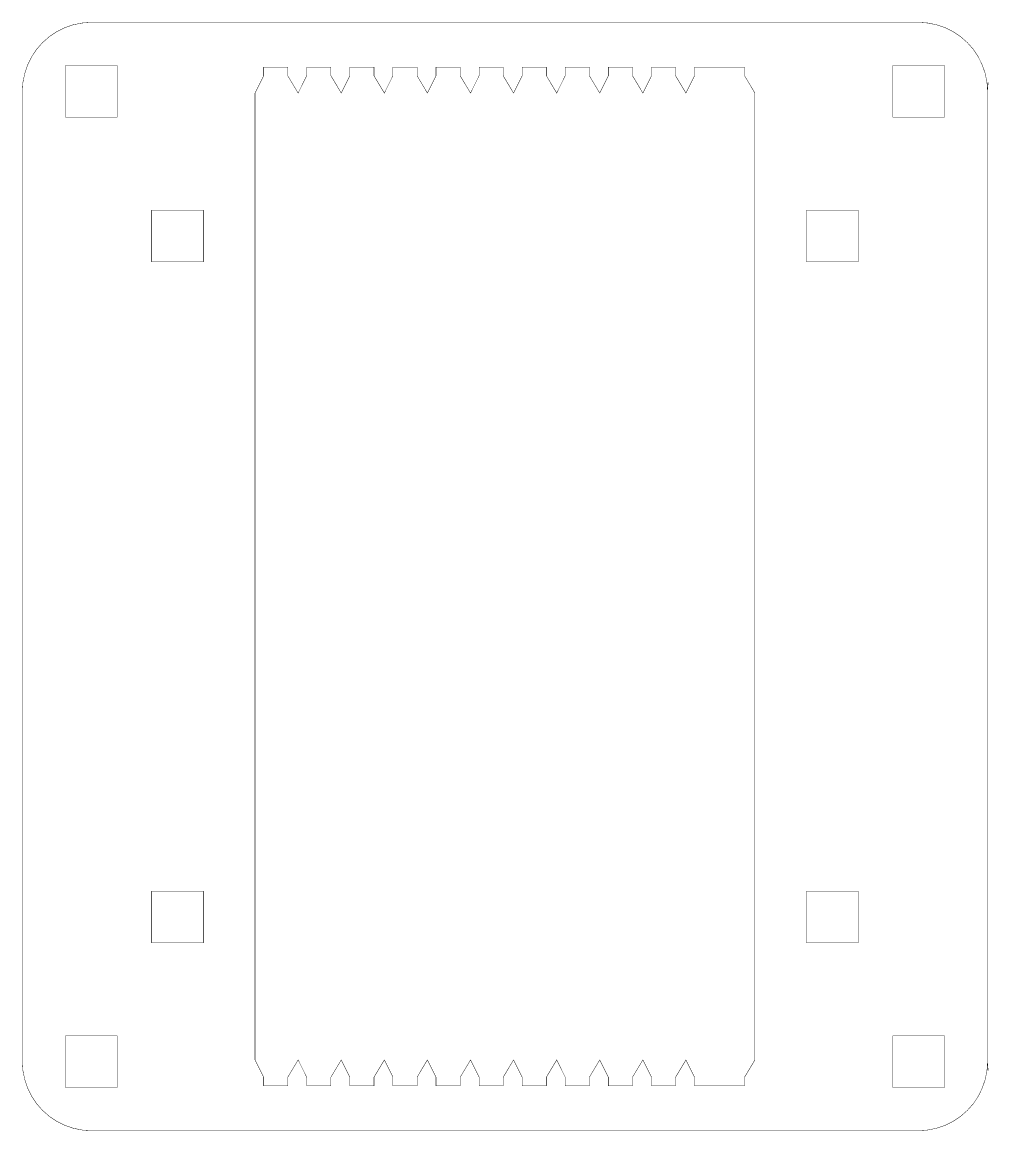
# Model space of a CAD drawing. Extents: x 0 to 112, y 0 to 64.
# Drawn here: x 0 to 56, y 0 to 64.4 of the extents above; entities that cross this region are included whole.
import ezdxf

# ---------------------------------------------------------------- set-up
doc = ezdxf.new("R2010")
doc.units = 0
doc.layers.add('20', color=253, linetype='CONTINUOUS')

msp = doc.modelspace()

# ---------------------------------------------------------------- linework, layer by layer
at = {"layer": '20', "const_width": 0.025}
for points in [[(3.4844, 64.3064), (4.0053, 64.342)], [(52.0066, 64.342), (4.0053, 64.342)], [(52.0066, 64.342), (52.5273, 64.3064)], [(1.5716, 63.5165), (2.0058, 63.8061)], [(2.0058, 63.8061), (2.4757, 64.0397)], [(2.4757, 64.0397), (2.9704, 64.2074)], [(2.9704, 64.2074), (3.4844, 64.3064)], [(52.5273, 64.3064), (53.0412, 64.2074)], [(53.0412, 64.2074), (53.5362, 64.0397)], [(53.5362, 64.0397), (54.0061, 63.8061)], [(54.0061, 63.8061), (54.4399, 63.5165)], [(0.8331, 62.7799), (1.1776, 63.1711)], [(1.1776, 63.1711), (1.5716, 63.5165)], [(54.4399, 63.5165), (54.8341, 63.1711)], [(54.8341, 63.1711), (55.1801, 62.7799)], [(0.5423, 62.3405), (0.8331, 62.7799)], [(55.1801, 62.7799), (55.4694, 62.3405)], [(0.1426, 61.3778), (0.3108, 61.8731)], [(0.3108, 61.8731), (0.5423, 62.3405)], [(5.506, 61.8452), (2.506, 61.8452)], [(2.506, 61.8452), (2.506, 58.8429)], [(5.506, 58.8429), (5.506, 61.8452)], [(14.0057, 61.741), (15.4057, 61.741)], [(14.0057, 61.2457), (14.0057, 61.741)], [(15.4057, 61.741), (15.4057, 61.2457)], [(16.5055, 61.741), (17.9056, 61.741)], [(16.5055, 61.2457), (16.5055, 61.741)], [(17.9056, 61.741), (17.9056, 61.2457)], [(19.0067, 61.741), (20.4052, 61.741)], [(19.0067, 61.2457), (19.0067, 61.741)], [(20.4052, 61.741), (20.4052, 61.2457)], [(21.5065, 61.741), (22.9063, 61.741)], [(21.5065, 61.2457), (21.5065, 61.741)], [(22.9063, 61.741), (22.9063, 61.2457)], [(24.0062, 61.741), (25.4062, 61.741)], [(24.0062, 61.2457), (24.0062, 61.741)], [(25.4062, 61.741), (25.4062, 61.2457)], [(26.506, 61.741), (27.9058, 61.741)], [(26.506, 61.741), (26.506, 61.2457)], [(27.9058, 61.2457), (27.9058, 61.741)], [(29.0059, 61.741), (30.4057, 61.741)], [(29.0059, 61.741), (29.0059, 61.2457)], [(30.4057, 61.2457), (30.4057, 61.741)], [(31.5053, 61.741), (32.9055, 61.741)], [(31.5053, 61.741), (31.5053, 61.2457)], [(32.9055, 61.2457), (32.9055, 61.741)], [(34.0051, 61.741), (35.4052, 61.741)], [(34.0051, 61.741), (34.0051, 61.2457)], [(35.4052, 61.2457), (35.4052, 61.741)], [(36.5063, 61.741), (37.905, 61.741)], [(36.5063, 61.741), (36.5063, 61.2457)], [(37.905, 61.2457), (37.905, 61.741)], [(39.0061, 61.741), (41.9055, 61.741)], [(39.0061, 61.741), (39.0061, 61.2457)], [(41.9055, 61.741), (41.9055, 61.2457)], [(50.506, 61.8452), (50.506, 58.8429)], [(53.506, 61.8452), (50.506, 61.8452)], [(53.506, 58.8429), (53.506, 61.8452)], [(55.4694, 62.3405), (55.7008, 61.8731)], [(55.7008, 61.8731), (55.8692, 61.3778)], [(0.0393, 60.8673), (0.1426, 61.3778)], [(13.5055, 60.2424), (14.0057, 61.2457)], [(15.4057, 61.2457), (16.0067, 60.2424)], [(16.0067, 60.2424), (16.5055, 61.2457)], [(17.9056, 61.2457), (18.5063, 60.2424)], [(18.5063, 60.2424), (19.0067, 61.2457)], [(20.4052, 61.2457), (21.0062, 60.2424)], [(21.0062, 60.2424), (21.5065, 61.2457)], [(22.9063, 61.2457), (23.506, 60.2424)], [(23.506, 60.2424), (24.0062, 61.2457)], [(25.4062, 61.2457), (26.0059, 60.2424)], [(26.0059, 60.2424), (26.506, 61.2457)], [(27.9058, 61.2457), (28.5055, 60.2424)], [(28.5055, 60.2424), (29.0059, 61.2457)], [(30.4057, 61.2457), (31.0054, 60.2424)], [(31.0054, 60.2424), (31.5053, 61.2457)], [(32.9055, 61.2457), (33.5063, 60.2424)], [(33.5063, 60.2424), (34.0051, 61.2457)], [(35.4052, 61.2457), (36.0059, 60.2424)], [(36.0059, 60.2424), (36.5063, 61.2457)], [(37.905, 61.2457), (38.5057, 60.2424)], [(38.5057, 60.2424), (39.0061, 61.2457)], [(41.9055, 61.2457), (42.5062, 60.2424)], [(55.8692, 61.3778), (55.9726, 60.8673)], [(0.0062, 60.344), (0.0393, 60.8673)], [(55.9726, 60.8673), (56.0056, 60.344)], [(56.0056, 60.344), (56.0399, 60.8673)], [(0.0062, 60.344), (0.0062, 4.0424)], [(13.5055, 4.144), (13.5055, 60.2424)], [(42.5062, 60.2424), (42.5062, 4.144)], [(56.0056, 4.0424), (56.0056, 60.344)], [(2.506, 58.8429), (5.506, 58.8429)], [(50.506, 58.8429), (53.506, 58.8429)], [(7.5055, 50.4431), (7.5055, 53.4454)], [(7.5055, 53.4454), (10.5055, 53.4454)], [(10.5055, 53.4454), (10.5055, 50.4431)], [(45.5062, 53.4454), (45.5062, 50.4431)], [(48.5062, 53.4454), (45.5062, 53.4454)], [(48.5062, 50.4431), (48.5062, 53.4454)], [(10.5055, 50.4431), (7.5055, 50.4431)], [(45.5062, 50.4431), (48.5062, 50.4431)], [(7.5055, 13.9433), (10.5055, 13.9433)], [(7.5055, 10.941), (7.5055, 13.9433)], [(10.5055, 13.9433), (10.5055, 10.941)], [(45.5062, 13.9433), (45.5062, 10.941)], [(48.5062, 13.9433), (45.5062, 13.9433)], [(48.5062, 10.941), (48.5062, 13.9433)], [(10.5055, 10.941), (7.5055, 10.941)], [(45.5062, 10.941), (48.5062, 10.941)], [(2.506, 2.5413), (2.506, 5.5435)], [(2.506, 5.5435), (5.506, 5.5435)], [(5.506, 5.5435), (5.506, 2.5413)], [(50.506, 5.5435), (50.506, 2.5413)], [(53.506, 5.5435), (50.506, 5.5435)], [(53.506, 2.5413), (53.506, 5.5435)], [(0.0062, 4.0424), (0.0393, 3.5192)], [(14.0057, 3.1432), (13.5055, 4.144)], [(16.0067, 4.144), (15.4057, 3.1432)], [(16.5055, 3.1432), (16.0067, 4.144)], [(18.5063, 4.144), (17.9056, 3.1432)], [(19.0067, 3.1432), (18.5063, 4.144)], [(21.0062, 4.144), (20.4052, 3.1432)], [(21.5065, 3.1432), (21.0062, 4.144)], [(23.506, 4.144), (22.9063, 3.1432)], [(24.0062, 3.1432), (23.506, 4.144)], [(26.0059, 4.144), (25.4062, 3.1432)], [(26.506, 3.1432), (26.0059, 4.144)], [(28.5055, 4.144), (27.9058, 3.1432)], [(29.0059, 3.1432), (28.5055, 4.144)], [(31.0054, 4.144), (30.4057, 3.1432)], [(31.5053, 3.1432), (31.0054, 4.144)], [(33.5063, 4.144), (32.9055, 3.1432)], [(34.0051, 3.1432), (33.5063, 4.144)], [(36.0059, 4.144), (35.4052, 3.1432)], [(36.5063, 3.1432), (36.0059, 4.144)], [(38.5057, 4.144), (37.905, 3.1432)], [(39.0061, 3.1432), (38.5057, 4.144)], [(42.5062, 4.144), (41.9055, 3.1432)], [(56.0056, 4.0424), (55.9726, 3.5192)], [(56.0056, 4.0424), (56.0399, 3.5192)], [(0.0393, 3.5192), (0.1426, 3.0086)], [(55.9726, 3.5192), (55.8692, 3.0086)], [(0.1426, 3.0086), (0.3108, 2.5133)], [(14.0057, 2.6454), (14.0057, 3.1432)], [(15.4057, 2.6454), (14.0057, 2.6454)], [(15.4057, 3.1432), (15.4057, 2.6454)], [(16.5055, 2.6454), (16.5055, 3.1432)], [(17.9056, 2.6454), (16.5055, 2.6454)], [(17.9056, 3.1432), (17.9056, 2.6454)], [(19.0067, 2.6454), (19.0067, 3.1432)], [(20.4052, 2.6454), (19.0067, 2.6454)], [(20.4052, 3.1432), (20.4052, 2.6454)], [(21.5065, 2.6454), (21.5065, 3.1432)], [(22.9063, 2.6454), (21.5065, 2.6454)], [(22.9063, 3.1432), (22.9063, 2.6454)], [(24.0062, 2.6454), (24.0062, 3.1432)], [(25.4062, 2.6454), (24.0062, 2.6454)], [(25.4062, 3.1432), (25.4062, 2.6454)], [(26.506, 3.1432), (26.506, 2.6454)], [(27.9058, 2.6454), (26.506, 2.6454)], [(27.9058, 2.6454), (27.9058, 3.1432)], [(29.0059, 3.1432), (29.0059, 2.6454)], [(30.4057, 2.6454), (29.0059, 2.6454)], [(30.4057, 2.6454), (30.4057, 3.1432)], [(31.5053, 3.1432), (31.5053, 2.6454)], [(32.9055, 2.6454), (31.5053, 2.6454)], [(32.9055, 2.6454), (32.9055, 3.1432)], [(34.0051, 3.1432), (34.0051, 2.6454)], [(35.4052, 2.6454), (34.0051, 2.6454)], [(35.4052, 2.6454), (35.4052, 3.1432)], [(36.5063, 3.1432), (36.5063, 2.6454)], [(37.905, 2.6454), (36.5063, 2.6454)], [(37.905, 2.6454), (37.905, 3.1432)], [(39.0061, 3.1432), (39.0061, 2.6454)], [(41.9055, 2.6454), (39.0061, 2.6454)], [(41.9055, 3.1432), (41.9055, 2.6454)], [(55.8692, 3.0086), (55.7008, 2.5133)], [(0.3108, 2.5133), (0.5423, 2.0409)], [(0.5423, 2.0409), (0.8331, 1.6065)], [(5.506, 2.5413), (2.506, 2.5413)], [(50.506, 2.5413), (53.506, 2.5413)], [(55.4694, 2.0409), (55.1801, 1.6065)], [(55.7008, 2.5133), (55.4694, 2.0409)], [(0.8331, 1.6065), (1.1776, 1.2154)], [(55.1801, 1.6065), (54.8341, 1.2154)], [(1.1776, 1.2154), (1.5716, 0.8699)], [(1.5716, 0.8699), (2.0058, 0.5804)], [(54.4399, 0.8699), (54.0061, 0.5804)], [(54.8341, 1.2154), (54.4399, 0.8699)], [(2.0058, 0.5804), (2.4757, 0.3492)], [(2.4757, 0.3492), (2.9704, 0.1791)], [(2.9704, 0.1791), (3.4844, 0.0775)], [(3.4844, 0.0775), (4.0053, 0.0444)], [(52.0066, 0.0444), (4.0053, 0.0444)], [(52.5273, 0.0775), (52.0066, 0.0444)], [(53.0412, 0.1791), (52.5273, 0.0775)], [(53.5362, 0.3492), (53.0412, 0.1791)], [(54.0061, 0.5804), (53.5362, 0.3492)]]:
    msp.add_lwpolyline(points, dxfattribs=at)
at = {"layer": '20', "const_width": 0.0125}
for points in [[(4.0053, 64.3482, 1), (4.0053, 64.3358)], [(4.0057, 64.3358, 1), (4.0049, 64.3482)], [(52.007, 64.3482, 1), (52.0062, 64.3358)], [(52.0066, 64.3358, 1), (52.0066, 64.3482)], [(2.003, 63.8117, 1), (2.0086, 63.8005)], [(2.0092, 63.8009, 1), (2.0023, 63.8113)], [(2.4737, 64.0457, 1), (2.4777, 64.0338)], [(2.4785, 64.0341, 1), (2.4729, 64.0453)], [(2.9692, 64.2135, 1), (2.9716, 64.2012)], [(2.9724, 64.2015, 1), (2.9684, 64.2133)], [(3.484, 64.3127, 1), (3.4848, 64.3002)], [(3.4856, 64.3003, 1), (3.4832, 64.3126)], [(52.5285, 64.3126, 1), (52.5261, 64.3003)], [(52.5269, 64.3002, 1), (52.5277, 64.3127)], [(53.0432, 64.2133, 1), (53.0391, 64.2015)], [(53.04, 64.2012, 1), (53.0423, 64.2135)], [(53.539, 64.0453, 1), (53.5334, 64.0341)], [(53.5342, 64.0338, 1), (53.5382, 64.0457)], [(54.0096, 63.8113, 1), (54.0026, 63.8009)], [(54.0033, 63.8005, 1), (54.0089, 63.8117)], [(1.1734, 63.1758, 1), (1.1817, 63.1664)], [(1.1822, 63.1669, 1), (1.1729, 63.1752)], [(1.5682, 63.5217, 1), (1.5751, 63.5113)], [(1.5758, 63.5118, 1), (1.5675, 63.5212)], [(54.4441, 63.5212, 1), (54.4358, 63.5118)], [(54.4365, 63.5113, 1), (54.4434, 63.5217)], [(54.8388, 63.1752, 1), (54.8294, 63.1669)], [(54.83, 63.1664, 1), (54.8383, 63.1758)], [(0.8284, 62.784, 1), (0.8377, 62.7758)], [(0.8383, 62.7765, 1), (0.8278, 62.7833)], [(55.1853, 62.7833, 1), (55.1749, 62.7765)], [(55.1754, 62.7758, 1), (55.1848, 62.784)], [(0.3052, 61.8759, 1), (0.3164, 61.8703)], [(0.3167, 61.8711, 1), (0.3049, 61.8751)], [(0.5371, 62.3439, 1), (0.5475, 62.337)], [(0.5479, 62.3377, 1), (0.5367, 62.3433)], [(2.5122, 61.8452, 1), (2.4997, 61.8452)], [(2.506, 61.8514, 1), (2.506, 61.8389)], [(5.5122, 61.8452, 1), (5.4997, 61.8452)], [(5.506, 61.8389, 1), (5.506, 61.8514)], [(14.0119, 61.741, 1), (13.9994, 61.741)], [(14.0057, 61.7473, 1), (14.0057, 61.7348)], [(15.412, 61.741, 1), (15.3995, 61.741)], [(15.4057, 61.7348, 1), (15.4057, 61.7473)], [(16.5055, 61.7473, 1), (16.5055, 61.7348)], [(16.5118, 61.741, 1), (16.4993, 61.741)], [(17.9118, 61.741, 1), (17.8993, 61.741)], [(17.9056, 61.7348, 1), (17.9056, 61.7473)], [(19.0129, 61.741, 1), (19.0004, 61.741)], [(19.0067, 61.7473, 1), (19.0067, 61.7348)], [(20.4115, 61.741, 1), (20.3989, 61.741)], [(20.4052, 61.7348, 1), (20.4052, 61.7473)], [(21.5065, 61.7473, 1), (21.5065, 61.7348)], [(21.5128, 61.741, 1), (21.5003, 61.741)], [(22.9126, 61.741, 1), (22.9001, 61.741)], [(22.9063, 61.7348, 1), (22.9063, 61.7473)], [(24.0124, 61.741, 1), (23.9999, 61.741)], [(24.0062, 61.7473, 1), (24.0062, 61.7348)], [(25.4125, 61.741, 1), (25.4, 61.741)], [(25.4062, 61.7348, 1), (25.4062, 61.7473)], [(26.506, 61.7473, 1), (26.506, 61.7348)], [(26.5123, 61.741, 1), (26.4998, 61.741)], [(27.9121, 61.741, 1), (27.8996, 61.741)], [(27.9058, 61.7348, 1), (27.9058, 61.7473)], [(29.0121, 61.741, 1), (28.9996, 61.741)], [(29.0059, 61.7473, 1), (29.0059, 61.7348)], [(30.4119, 61.741, 1), (30.3994, 61.741)], [(30.4057, 61.7348, 1), (30.4057, 61.7473)], [(31.5115, 61.741, 1), (31.499, 61.741)], [(31.5053, 61.7473, 1), (31.5053, 61.7348)], [(32.9118, 61.741, 1), (32.8993, 61.741)], [(32.9055, 61.7348, 1), (32.9055, 61.7473)], [(34.0051, 61.7473, 1), (34.0051, 61.7348)], [(34.0114, 61.741, 1), (33.9989, 61.741)], [(35.4114, 61.741, 1), (35.3989, 61.741)], [(35.4052, 61.7348, 1), (35.4052, 61.7473)], [(36.5125, 61.741, 1), (36.5, 61.741)], [(36.5063, 61.7473, 1), (36.5063, 61.7348)], [(37.9113, 61.741, 1), (37.8988, 61.741)], [(37.905, 61.7348, 1), (37.905, 61.7473)], [(39.0061, 61.7473, 1), (39.0061, 61.7348)], [(39.0124, 61.741, 1), (38.9999, 61.741)], [(41.9118, 61.741, 1), (41.8993, 61.741)], [(41.9055, 61.7348, 1), (41.9055, 61.7473)], [(50.5122, 61.8452, 1), (50.4997, 61.8452)], [(50.506, 61.8514, 1), (50.506, 61.8389)], [(53.5122, 61.8452, 1), (53.4997, 61.8452)], [(53.506, 61.8389, 1), (53.506, 61.8514)], [(55.475, 62.3433, 1), (55.4638, 62.3377)], [(55.4642, 62.337, 1), (55.4746, 62.3439)], [(55.7067, 61.8751, 1), (55.6949, 61.8711)], [(55.6952, 61.8703, 1), (55.7064, 61.8759)], [(0.1367, 61.3798, 1), (0.1485, 61.3758)], [(0.1488, 61.3766, 1), (0.1365, 61.3791)], [(13.9994, 61.2457, 1), (14.0119, 61.2457)], [(14.0113, 61.243, 1), (14.0001, 61.2485)], [(15.4111, 61.249, 1), (15.4003, 61.2425)], [(15.3995, 61.2457, 1), (15.412, 61.2457)], [(16.4993, 61.2457, 1), (16.5118, 61.2457)], [(16.5111, 61.243, 1), (16.4999, 61.2485)], [(17.9109, 61.249, 1), (17.9002, 61.2425)], [(17.8993, 61.2457, 1), (17.9118, 61.2457)], [(19.0004, 61.2457, 1), (19.0129, 61.2457)], [(19.0123, 61.243, 1), (19.0011, 61.2485)], [(20.4106, 61.249, 1), (20.3998, 61.2425)], [(20.3989, 61.2457, 1), (20.4115, 61.2457)], [(21.5003, 61.2457, 1), (21.5128, 61.2457)], [(21.5121, 61.243, 1), (21.5009, 61.2485)], [(22.9001, 61.2457, 1), (22.9126, 61.2457)], [(22.9117, 61.2489, 1), (22.901, 61.2425)], [(23.9999, 61.2457, 1), (24.0124, 61.2457)], [(24.0117, 61.243, 1), (24.0006, 61.2485)], [(25.4116, 61.2489, 1), (25.4008, 61.2425)], [(25.4, 61.2457, 1), (25.4125, 61.2457)], [(26.4998, 61.2457, 1), (26.5123, 61.2457)], [(26.5116, 61.243, 1), (26.5004, 61.2485)], [(27.8996, 61.2457, 1), (27.9121, 61.2457)], [(27.9112, 61.2489, 1), (27.9005, 61.2425)], [(28.9996, 61.2457, 1), (29.0121, 61.2457)], [(29.0115, 61.243, 1), (29.0003, 61.2485)], [(30.3994, 61.2457, 1), (30.4119, 61.2457)], [(30.411, 61.2489, 1), (30.4003, 61.2425)], [(31.499, 61.2457, 1), (31.5115, 61.2457)], [(31.5108, 61.243, 1), (31.4997, 61.2485)], [(32.9109, 61.249, 1), (32.9002, 61.2425)], [(32.8993, 61.2457, 1), (32.9118, 61.2457)], [(33.9989, 61.2457, 1), (34.0114, 61.2457)], [(34.0107, 61.243, 1), (33.9995, 61.2485)], [(35.4105, 61.249, 1), (35.3998, 61.2425)], [(35.3989, 61.2457, 1), (35.4114, 61.2457)], [(36.5, 61.2457, 1), (36.5125, 61.2457)], [(36.5119, 61.243, 1), (36.5007, 61.2485)], [(37.9104, 61.249, 1), (37.8997, 61.2425)], [(37.8988, 61.2457, 1), (37.9113, 61.2457)], [(38.9999, 61.2457, 1), (39.0124, 61.2457)], [(39.0117, 61.243, 1), (39.0005, 61.2485)], [(41.9109, 61.249, 1), (41.9002, 61.2425)], [(41.8993, 61.2457, 1), (41.9118, 61.2457)], [(55.8753, 61.3791, 1), (55.8631, 61.3766)], [(55.8633, 61.3758, 1), (55.8751, 61.3798)], [(0.0332, 60.8685, 1), (0.0454, 60.866)], [(0.0455, 60.8669, 1), (0.0331, 60.8677)], [(55.9788, 60.8677, 1), (55.9663, 60.8669)], [(55.9664, 60.866, 1), (55.9787, 60.8685)], [(0.0125, 60.344, 1), (0, 60.344)], [(0, 60.3444, 1), (0.0125, 60.3436)], [(13.4999, 60.2452, 1), (13.5111, 60.2397)], [(13.5118, 60.2424, 1), (13.4993, 60.2424)], [(16.0011, 60.2452, 1), (16.0123, 60.2397)], [(16.0013, 60.2392, 1), (16.012, 60.2457)], [(18.5007, 60.2452, 1), (18.5119, 60.2397)], [(18.5009, 60.2392, 1), (18.5117, 60.2457)], [(21.0006, 60.2452, 1), (21.0118, 60.2397)], [(21.0008, 60.2392, 1), (21.0115, 60.2457)], [(23.5004, 60.2452, 1), (23.5116, 60.2397)], [(23.5007, 60.2392, 1), (23.5114, 60.2456)], [(26.0003, 60.2452, 1), (26.0115, 60.2397)], [(26.0005, 60.2392, 1), (26.0113, 60.2456)], [(28.4999, 60.2452, 1), (28.5111, 60.2397)], [(28.5001, 60.2392, 1), (28.5109, 60.2456)], [(30.9998, 60.2452, 1), (31.011, 60.2397)], [(31, 60.2392, 1), (31.0107, 60.2456)], [(33.5007, 60.2452, 1), (33.5119, 60.2397)], [(33.5009, 60.2392, 1), (33.5116, 60.2457)], [(36.0003, 60.2452, 1), (36.0115, 60.2397)], [(36.0005, 60.2392, 1), (36.0112, 60.2457)], [(38.5001, 60.2452, 1), (38.5113, 60.2397)], [(38.5004, 60.2392, 1), (38.5111, 60.2457)], [(42.5125, 60.2424, 1), (42.5, 60.2424)], [(42.5009, 60.2392, 1), (42.5116, 60.2457)], [(56.0118, 60.344, 1), (55.9993, 60.344)], [(55.9993, 60.3436, 1), (56.0118, 60.3444)], [(55.9993, 60.3444, 1), (56.0118, 60.3436)], [(2.506, 58.8492, 1), (2.506, 58.8366)], [(2.4997, 58.8429, 1), (2.5122, 58.8429)], [(5.4997, 58.8429, 1), (5.5122, 58.8429)], [(5.506, 58.8366, 1), (5.506, 58.8492)], [(50.506, 58.8492, 1), (50.506, 58.8366)], [(50.4997, 58.8429, 1), (50.5122, 58.8429)], [(53.4997, 58.8429, 1), (53.5122, 58.8429)], [(53.506, 58.8366, 1), (53.506, 58.8492)], [(7.5055, 53.4517, 1), (7.5055, 53.4391)], [(7.5118, 53.4454, 1), (7.4993, 53.4454)], [(10.5117, 53.4454, 1), (10.4992, 53.4454)], [(10.5055, 53.4391, 1), (10.5055, 53.4517)], [(45.5062, 53.4517, 1), (45.5062, 53.4391)], [(45.5125, 53.4454, 1), (45.5, 53.4454)], [(48.5125, 53.4454, 1), (48.5, 53.4454)], [(48.5062, 53.4391, 1), (48.5062, 53.4517)], [(7.5055, 50.4494, 1), (7.5055, 50.4369)], [(7.4993, 50.4431, 1), (7.5118, 50.4431)], [(10.4992, 50.4431, 1), (10.5117, 50.4431)], [(10.5055, 50.4369, 1), (10.5055, 50.4494)], [(45.5062, 50.4494, 1), (45.5062, 50.4369)], [(45.5, 50.4431, 1), (45.5125, 50.4431)], [(48.5, 50.4431, 1), (48.5125, 50.4431)], [(48.5062, 50.4369, 1), (48.5062, 50.4494)], [(7.5055, 13.9496, 1), (7.5055, 13.9371)], [(7.5118, 13.9433, 1), (7.4993, 13.9433)], [(10.5117, 13.9433, 1), (10.4992, 13.9433)], [(10.5055, 13.9371, 1), (10.5055, 13.9496)], [(45.5125, 13.9433, 1), (45.5, 13.9433)], [(45.5062, 13.9496, 1), (45.5062, 13.9371)], [(48.5125, 13.9433, 1), (48.5, 13.9433)], [(48.5062, 13.9371, 1), (48.5062, 13.9496)], [(7.5055, 10.9473, 1), (7.5055, 10.9348)], [(7.4993, 10.941, 1), (7.5118, 10.941)], [(10.4992, 10.941, 1), (10.5117, 10.941)], [(10.5055, 10.9348, 1), (10.5055, 10.9473)], [(45.5062, 10.9473, 1), (45.5062, 10.9348)], [(45.5, 10.941, 1), (45.5125, 10.941)], [(48.5, 10.941, 1), (48.5125, 10.941)], [(48.5062, 10.9348, 1), (48.5062, 10.9473)], [(2.5122, 5.5435, 1), (2.4997, 5.5435)], [(2.506, 5.5498, 1), (2.506, 5.5373)], [(5.5122, 5.5435, 1), (5.4997, 5.5435)], [(5.506, 5.5373, 1), (5.506, 5.5498)], [(50.5122, 5.5435, 1), (50.4997, 5.5435)], [(50.506, 5.5498, 1), (50.506, 5.5373)], [(53.5122, 5.5435, 1), (53.4997, 5.5435)], [(53.506, 5.5373, 1), (53.506, 5.5498)], [(0.0125, 4.0428, 1), (0, 4.042)], [(0, 4.0424, 1), (0.0125, 4.0424)], [(13.5111, 4.1468, 1), (13.4999, 4.1412)], [(13.4993, 4.144, 1), (13.5118, 4.144)], [(16.0123, 4.1468, 1), (16.0011, 4.1412)], [(16.012, 4.1408, 1), (16.0013, 4.1472)], [(18.5119, 4.1468, 1), (18.5007, 4.1412)], [(18.5116, 4.1408, 1), (18.5009, 4.1472)], [(21.0117, 4.1468, 1), (21.0006, 4.1412)], [(21.0115, 4.1408, 1), (21.0008, 4.1472)], [(23.5116, 4.1468, 1), (23.5004, 4.1412)], [(23.5114, 4.1408, 1), (23.5007, 4.1472)], [(26.0115, 4.1468, 1), (26.0003, 4.1412)], [(26.0113, 4.1408, 1), (26.0005, 4.1472)], [(28.5111, 4.1468, 1), (28.4999, 4.1412)], [(28.5109, 4.1408, 1), (28.5001, 4.1472)], [(31.011, 4.1468, 1), (30.9998, 4.1412)], [(31.0107, 4.1408, 1), (31, 4.1472)], [(33.5119, 4.1468, 1), (33.5007, 4.1412)], [(33.5116, 4.1408, 1), (33.5009, 4.1472)], [(36.0115, 4.1468, 1), (36.0003, 4.1412)], [(36.0112, 4.1408, 1), (36.0005, 4.1472)], [(38.5113, 4.1468, 1), (38.5002, 4.1412)], [(38.5111, 4.1408, 1), (38.5004, 4.1472)], [(42.5, 4.144, 1), (42.5125, 4.144)], [(42.5116, 4.1408, 1), (42.5009, 4.1472)], [(56.0118, 4.042, 1), (55.9993, 4.0428)], [(56.0118, 4.0428, 1), (55.9993, 4.042)], [(55.9993, 4.0424, 1), (56.0118, 4.0424)], [(0.0454, 3.5204, 1), (0.0332, 3.5179)], [(0.0331, 3.5188, 1), (0.0455, 3.5196)], [(55.9663, 3.5196, 1), (55.9788, 3.5188)], [(55.9787, 3.5179, 1), (55.9664, 3.5204)], [(0.1485, 3.0106, 1), (0.1367, 3.0066)], [(0.1365, 3.0074, 1), (0.1488, 3.0099)], [(14.0119, 3.1432, 1), (13.9994, 3.1432)], [(14.0057, 2.6517, 1), (14.0057, 2.6391)], [(13.9994, 2.6454, 1), (14.0119, 2.6454)], [(14.0001, 3.1404, 1), (14.0113, 3.146)], [(15.4004, 3.1465, 1), (15.4111, 3.14)], [(15.412, 3.1432, 1), (15.3995, 3.1432)], [(15.3995, 2.6454, 1), (15.412, 2.6454)], [(15.4057, 2.6391, 1), (15.4057, 2.6517)], [(16.5118, 3.1432, 1), (16.4993, 3.1432)], [(16.5055, 2.6517, 1), (16.5055, 2.6391)], [(16.4993, 2.6454, 1), (16.5118, 2.6454)], [(16.4999, 3.1405, 1), (16.5111, 3.146)], [(17.9118, 3.1432, 1), (17.8993, 3.1432)], [(17.9002, 3.1465, 1), (17.9109, 3.14)], [(17.8993, 2.6454, 1), (17.9118, 2.6454)], [(17.9056, 2.6391, 1), (17.9056, 2.6517)], [(19.0129, 3.1432, 1), (19.0004, 3.1432)], [(19.0067, 2.6517, 1), (19.0067, 2.6391)], [(19.0004, 2.6454, 1), (19.0129, 2.6454)], [(19.0011, 3.1404, 1), (19.0123, 3.146)], [(20.4115, 3.1432, 1), (20.3989, 3.1432)], [(20.3998, 3.1465, 1), (20.4106, 3.14)], [(20.3989, 2.6454, 1), (20.4115, 2.6454)], [(20.4052, 2.6391, 1), (20.4052, 2.6517)], [(21.5065, 2.6517, 1), (21.5065, 2.6391)], [(21.5128, 3.1432, 1), (21.5003, 3.1432)], [(21.5003, 2.6454, 1), (21.5128, 2.6454)], [(21.501, 3.1404, 1), (21.5121, 3.146)], [(22.9126, 3.1432, 1), (22.9001, 3.1432)], [(22.901, 3.1465, 1), (22.9117, 3.14)], [(22.9001, 2.6454, 1), (22.9126, 2.6454)], [(22.9063, 2.6391, 1), (22.9063, 2.6517)], [(24.0124, 3.1432, 1), (23.9999, 3.1432)], [(24.0062, 2.6517, 1), (24.0062, 2.6391)], [(23.9999, 2.6454, 1), (24.0124, 2.6454)], [(24.0006, 3.1404, 1), (24.0117, 3.146)], [(25.4008, 3.1465, 1), (25.4116, 3.14)], [(25.4125, 3.1432, 1), (25.4, 3.1432)], [(25.4, 2.6454, 1), (25.4125, 2.6454)], [(25.4062, 2.6391, 1), (25.4062, 2.6517)], [(26.506, 2.6517, 1), (26.506, 2.6391)], [(26.5123, 3.1432, 1), (26.4998, 3.1432)], [(26.4998, 2.6454, 1), (26.5123, 2.6454)], [(26.5004, 3.1404, 1), (26.5116, 3.146)], [(27.9121, 3.1432, 1), (27.8996, 3.1432)], [(27.9005, 3.1465, 1), (27.9112, 3.14)], [(27.8996, 2.6454, 1), (27.9121, 2.6454)], [(27.9058, 2.6391, 1), (27.9058, 2.6517)], [(29.0121, 3.1432, 1), (28.9996, 3.1432)], [(29.0059, 2.6517, 1), (29.0059, 2.6391)], [(28.9996, 2.6454, 1), (29.0121, 2.6454)], [(29.0003, 3.1404, 1), (29.0115, 3.146)], [(30.4119, 3.1432, 1), (30.3994, 3.1432)], [(30.4003, 3.1465, 1), (30.411, 3.14)], [(30.3994, 2.6454, 1), (30.4119, 2.6454)], [(30.4057, 2.6391, 1), (30.4057, 2.6517)], [(31.5115, 3.1432, 1), (31.499, 3.1432)], [(31.5053, 2.6517, 1), (31.5053, 2.6391)], [(31.499, 2.6454, 1), (31.5115, 2.6454)], [(31.4997, 3.1404, 1), (31.5108, 3.146)], [(32.9118, 3.1432, 1), (32.8993, 3.1432)], [(32.9002, 3.1465, 1), (32.9109, 3.14)], [(32.8993, 2.6454, 1), (32.9118, 2.6454)], [(32.9055, 2.6391, 1), (32.9055, 2.6517)], [(34.0051, 2.6517, 1), (34.0051, 2.6391)], [(34.0114, 3.1432, 1), (33.9989, 3.1432)], [(33.9989, 2.6454, 1), (34.0114, 2.6454)], [(33.9995, 3.1405, 1), (34.0107, 3.146)], [(35.4114, 3.1432, 1), (35.3989, 3.1432)], [(35.3998, 3.1465, 1), (35.4105, 3.14)], [(35.3989, 2.6454, 1), (35.4114, 2.6454)], [(35.4052, 2.6391, 1), (35.4052, 2.6517)], [(36.5125, 3.1432, 1), (36.5, 3.1432)], [(36.5063, 2.6517, 1), (36.5063, 2.6391)], [(36.5, 2.6454, 1), (36.5125, 2.6454)], [(36.5007, 3.1404, 1), (36.5118, 3.146)], [(37.8997, 3.1465, 1), (37.9104, 3.14)], [(37.9113, 3.1432, 1), (37.8988, 3.1432)], [(37.8988, 2.6454, 1), (37.9113, 2.6454)], [(37.905, 2.6391, 1), (37.905, 2.6517)], [(39.0061, 2.6517, 1), (39.0061, 2.6391)], [(39.0124, 3.1432, 1), (38.9999, 3.1432)], [(38.9999, 2.6454, 1), (39.0124, 2.6454)], [(39.0005, 3.1404, 1), (39.0117, 3.146)], [(41.9118, 3.1432, 1), (41.8993, 3.1432)], [(41.9002, 3.1465, 1), (41.9109, 3.14)], [(41.8993, 2.6454, 1), (41.9118, 2.6454)], [(41.9055, 2.6391, 1), (41.9055, 2.6517)], [(55.8631, 3.0099, 1), (55.8753, 3.0074)], [(55.8751, 3.0066, 1), (55.8633, 3.0106)], [(0.3164, 2.5161, 1), (0.3052, 2.5106)], [(0.3049, 2.5113, 1), (0.3167, 2.5153)], [(0.5475, 2.0444, 1), (0.5371, 2.0374)], [(0.5367, 2.0381, 1), (0.5479, 2.0436)], [(2.4997, 2.5413, 1), (2.5122, 2.5413)], [(2.506, 2.5475, 1), (2.506, 2.535)], [(5.4997, 2.5413, 1), (5.5122, 2.5413)], [(5.506, 2.535, 1), (5.506, 2.5475)], [(50.4997, 2.5413, 1), (50.5122, 2.5413)], [(50.506, 2.5475, 1), (50.506, 2.535)], [(53.4997, 2.5413, 1), (53.5122, 2.5413)], [(53.506, 2.535, 1), (53.506, 2.5475)], [(55.4638, 2.0436, 1), (55.475, 2.0381)], [(55.4746, 2.0374, 1), (55.4642, 2.0443)], [(55.6949, 2.5153, 1), (55.7067, 2.5113)], [(55.7064, 2.5106, 1), (55.6952, 2.5161)], [(0.8377, 1.6107, 1), (0.8284, 1.6024)], [(0.8279, 1.6031, 1), (0.8382, 1.61)], [(55.1749, 1.61, 1), (55.1853, 1.6031)], [(55.1848, 1.6024, 1), (55.1754, 1.6107)], [(1.1817, 1.2201, 1), (1.1734, 1.2107)], [(1.1729, 1.2113, 1), (1.1822, 1.2195)], [(1.5751, 0.8751, 1), (1.5682, 0.8647)], [(1.5675, 0.8652, 1), (1.5758, 0.8746)], [(54.4358, 0.8746, 1), (54.4441, 0.8652)], [(54.4434, 0.8647, 1), (54.4365, 0.8751)], [(54.8294, 1.2195, 1), (54.8388, 1.2112)], [(54.8383, 1.2107, 1), (54.83, 1.2201)], [(2.0085, 0.586, 1), (2.003, 0.5748)], [(2.0023, 0.5752, 1), (2.0092, 0.5856)], [(2.4777, 0.3552, 1), (2.4736, 0.3433)], [(2.4729, 0.3436, 1), (2.4784, 0.3548)], [(2.9716, 0.1852, 1), (2.9692, 0.1729)], [(2.9684, 0.1731, 1), (2.9724, 0.185)], [(3.4848, 0.0837, 1), (3.484, 0.0712)], [(3.4832, 0.0713, 1), (3.4856, 0.0836)], [(4.0053, 0.0507, 1), (4.0053, 0.0382)], [(4.0049, 0.0382, 1), (4.0057, 0.0507)], [(52.0062, 0.0507, 1), (52.007, 0.0382)], [(52.0066, 0.0382, 1), (52.0066, 0.0507)], [(52.5261, 0.0836, 1), (52.5285, 0.0713)], [(52.5277, 0.0712, 1), (52.5269, 0.0837)], [(53.0391, 0.185, 1), (53.0432, 0.1731)], [(53.0424, 0.1729, 1), (53.0399, 0.1852)], [(53.5334, 0.3548, 1), (53.5389, 0.3436)], [(53.5382, 0.3433, 1), (53.5342, 0.3552)], [(54.0026, 0.5856, 1), (54.0096, 0.5752)], [(54.0088, 0.5748, 1), (54.0033, 0.586)]]:
    msp.add_lwpolyline(points, format="xyb", dxfattribs=at)

doc.saveas('drawing.dxf')
